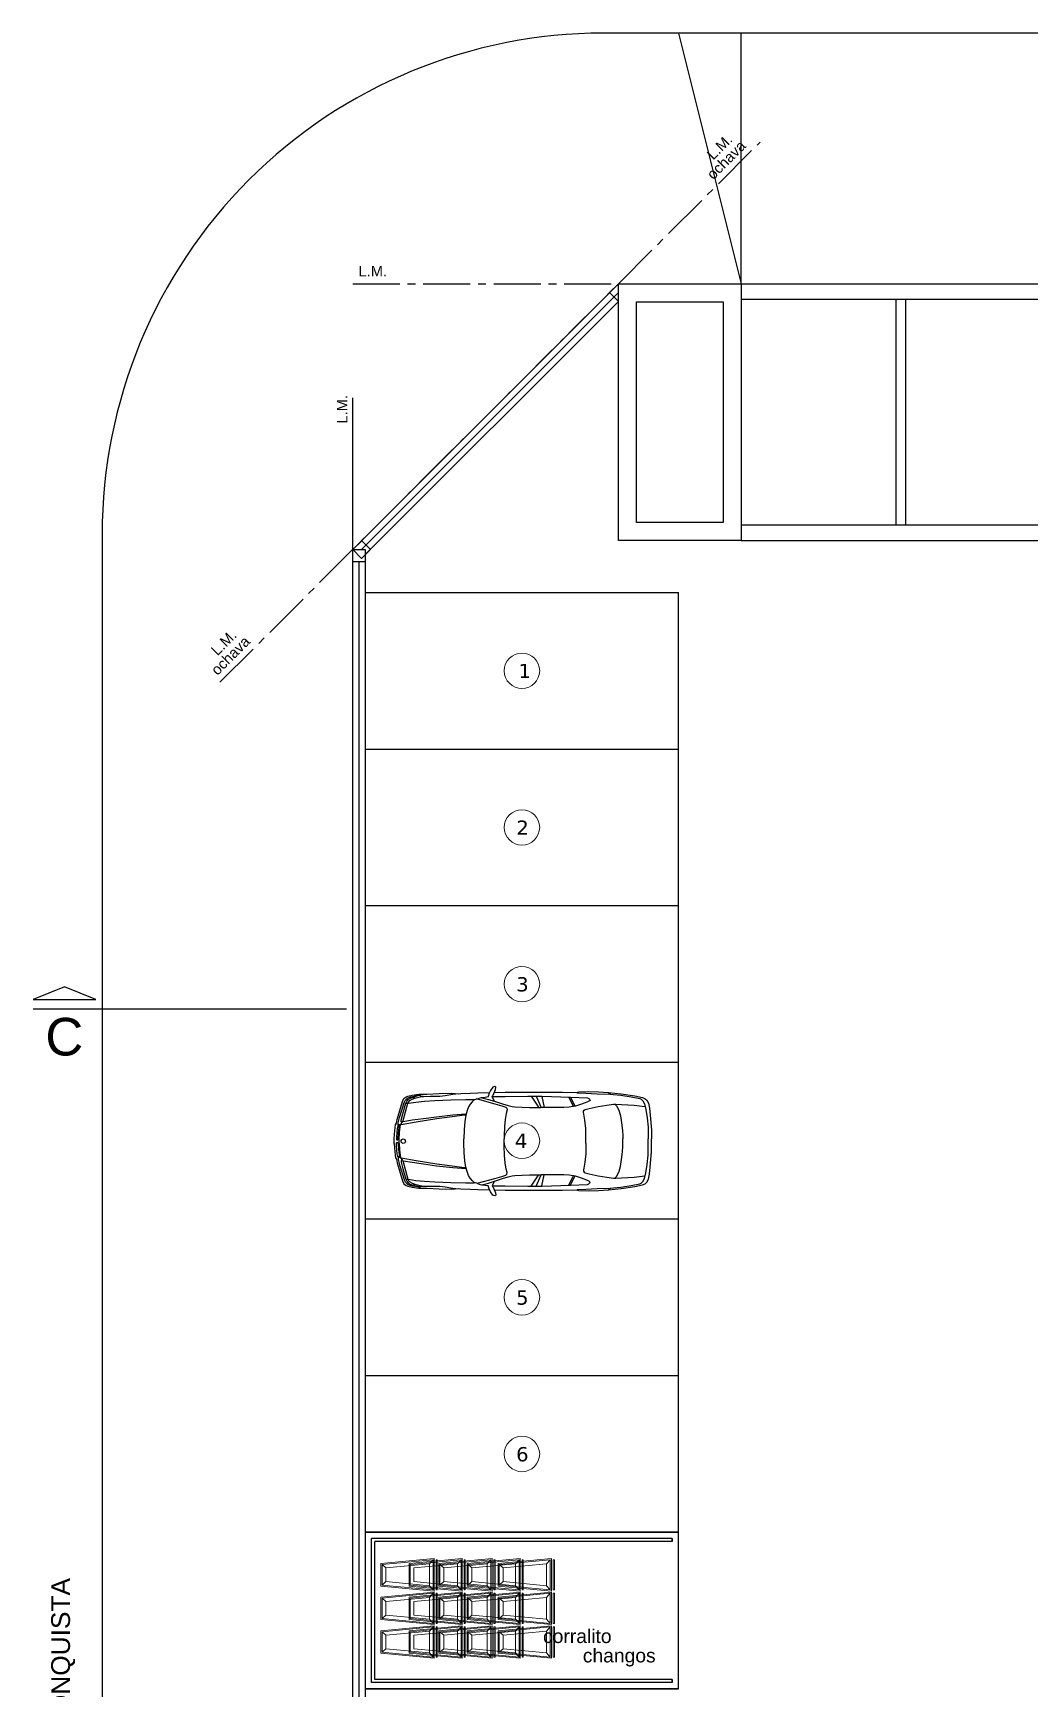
# Model space of a CAD drawing. Header units: inches. Extents: x -309 to 190, y -1585 to -1350.
# Drawn here: x -273.83 to -257.93, y -1557.71 to -1531.29 of the extents above; entities that cross this region are included whole.
import ezdxf
from ezdxf.enums import TextEntityAlignment as Align
from ezdxf.lldxf.tags import DXFTag

# ---------------------------------------------------------------- set-up
doc = ezdxf.new("R2010")
doc.units = ezdxf.units.IN
doc.header["$MEASUREMENT"] = 0
doc.linetypes.add('CENTER2', pattern=[1.125, 0.75, -0.125, 0.125, -0.125])
doc.linetypes.add('HIDDEN', pattern=[0.375, 0.25, -0.125])
doc.layers.get('0').update_dxf_attribs({"color": 9, "linetype": 'CONTINUOUS'})
for name, color, linetype in [('008', 9, 'CONTINUOUS'), ('01', 9, 'CONTINUOUS'), ('02', 9, 'CONTINUOUS'), ('CARPI', 9, 'CONTINUOUS'), ('CIEGOS', 9, 'CONTINUOUS'), ('CO-SEÑALIZACION', 9, 'CONTINUOUS'), ('lm', 9, 'HIDDEN'), ('TEXT-MUROS', 9, 'CONTINUOUS'), ('TEXTOS', 9, 'CONTINUOUS'), ('TEXTVENT', 9, 'CONTINUOUS')]:
    doc.layers.add(name, color=color, linetype=linetype)
doc.styles.add('ARIAL', font='arial.ttf', dxfattribs={"height": 0.225})
doc.styles.add('Helvetica (bold)', font='arial.ttf')
doc.styles.get("Standard").update_dxf_attribs({"font": 'arial.ttf'})
tags = doc.linetypes.add('HIDDEN2', pattern=[0.1875, 0.125, -0.0625]).pattern_tags.tags
tags[6:7] = [DXFTag(74, 4), DXFTag(75, 0), DXFTag(340, '0'), DXFTag(46, 1.0), DXFTag(50, 0.0), DXFTag(44, 0.0), DXFTag(45, 0.0)]
tags[4:5] = [DXFTag(74, 4), DXFTag(75, 0), DXFTag(340, '0'), DXFTag(46, 1.0), DXFTag(50, 0.0), DXFTag(44, 0.0), DXFTag(45, 0.0)]

# ---------------------------------------------------------------- blocks, each defined once
blk = doc.blocks.new('Auto20_Pl')
at = {"color": 0, "linetype": 'ByBlock'}
for p, q in [((-3.334, 0.853), (-3.504, 0.845)), ((-3.167, 0.844), (-3.334, 0.853)), ((-1.748, 0.925), (-1.731, 0.938)), ((-1.739, 0.886), (-1.748, 0.925)), ((-1.699, 0.79), (-1.739, 0.886)), ((-1.731, 0.938), (-1.694, 0.923)), ((-1.694, 0.923), (-1.652, 0.867)), ((-1.652, 0.867), (-1.63, 0.82)), ((-4.359, 0.649), (-4.377, 0.564)), ((-4.331, 0.701), (-4.359, 0.649)), ((-4.305, 0.729), (-4.331, 0.701)), ((-4.29, 0.638), (-4.316, 0.546)), ((-4.259, 0.749), (-4.305, 0.729)), ((-4.118, 0.615), (-4.298, 0.597)), ((-4.264, 0.694), (-4.29, 0.638)), ((-4.238, 0.72), (-4.264, 0.694)), ((-4.125, 0.776), (-4.259, 0.749)), ((-4.211, 0.731), (-4.238, 0.72)), ((-4.066, 0.762), (-4.211, 0.731)), ((-3.89, 0.812), (-4.125, 0.776)), ((-3.901, 0.631), (-4.118, 0.615)), ((-3.888, 0.786), (-4.066, 0.762)), ((-3.801, 0.634), (-3.901, 0.631)), ((-3.677, 0.834), (-3.89, 0.812)), ((-3.701, 0.805), (-3.888, 0.786)), ((-3.811, 0.607), (-3.838, 0.566)), ((-3.79, 0.631), (-3.811, 0.607)), ((-3.764, 0.634), (-3.801, 0.634)), ((-3.645, 0.62), (-3.764, 0.634)), ((-3.677, 0.832), (-3.71, 0.807)), ((-3.482, 0.81), (-3.701, 0.805)), ((-3.504, 0.845), (-3.677, 0.834)), ((-3.501, 0.596), (-3.645, 0.62)), ((-3.342, 0.56), (-3.501, 0.596)), ((-3.288, 0.823), (-3.482, 0.81)), ((-3.358, 0.712), (-3.359, 0.698)), ((-3.359, 0.698), (-3.302, 0.666)), ((-3.341, 0.73), (-3.358, 0.712)), ((-3.315, 0.743), (-3.341, 0.73)), ((-3.023, 0.755), (-3.315, 0.743)), ((-3.302, 0.666), (-3.213, 0.632)), ((-3.14, 0.831), (-3.288, 0.823)), ((-3.213, 0.632), (-3.111, 0.601)), ((-3.121, 0.834), (-3.167, 0.844)), ((-2.888, 0.838), (-3.121, 0.834)), ((-3.111, 0.601), (-3.001, 0.583)), ((-3.026, 0.756), (-3.098, 0.599)), ((-2.997, 0.756), (-3.069, 0.599)), ((-2.535, 0.77), (-3.023, 0.755)), ((-3.001, 0.583), (-2.91, 0.577)), ((-2.91, 0.577), (-2.524, 0.577)), ((-2.535, 0.839), (-2.888, 0.838)), ((-2.531, 0.767), (-2.573, 0.579)), ((-2.198, 0.839), (-2.535, 0.839)), ((-2.292, 0.77), (-2.535, 0.77)), ((-2.324, 0.579), (-2.524, 0.577)), ((-2.435, 0.771), (-2.522, 0.579)), ((-2.352, 0.771), (-2.474, 0.581)), ((-2.069, 0.589), (-2.324, 0.579)), ((-1.904, 0.768), (-2.292, 0.77)), ((-1.906, 0.839), (-2.198, 0.839)), ((-2.025, 0.595), (-2.069, 0.589)), ((-1.959, 0.613), (-2.025, 0.595)), ((-1.861, 0.642), (-1.959, 0.613)), ((-1.915, 0.582), (-1.934, 0.564)), ((-1.85, 0.607), (-1.915, 0.582)), ((-1.724, 0.835), (-1.906, 0.839)), ((-1.69, 0.764), (-1.904, 0.768)), ((-1.721, 0.688), (-1.861, 0.642)), ((-1.729, 0.642), (-1.85, 0.607)), ((-1.426, 0.723), (-1.729, 0.642)), ((-1.721, 0.688), (-1.684, 0.762)), ((-1.621, 0.718), (-1.721, 0.688)), ((-1.686, 0.775), (-1.699, 0.79)), ((-1.684, 0.762), (-1.686, 0.775)), ((-1.439, 0.83), (-1.635, 0.835)), ((-1.63, 0.82), (-1.617, 0.766)), ((-1.508, 0.746), (-1.621, 0.718)), ((-1.563, 0.754), (-1.618, 0.763)), ((-1.498, 0.746), (-1.563, 0.754)), ((-1.462, 0.739), (-1.498, 0.746)), ((-1.429, 0.727), (-1.462, 0.739)), ((-1.305, 0.823), (-1.439, 0.83)), ((-1.418, 0.723), (-1.429, 0.727)), ((-1.418, 0.723), (-1.395, 0.717)), ((-1.395, 0.717), (-1.371, 0.704)), ((-1.233, 0.717), (-1.378, 0.715)), ((-1.371, 0.704), (-1.341, 0.676)), ((-1.341, 0.676), (-1.307, 0.636)), ((-1.307, 0.636), (-1.28, 0.587)), ((-1.147, 0.817), (-1.305, 0.823)), ((-1.28, 0.587), (-1.254, 0.523)), ((-0.972, 0.708), (-1.233, 0.717)), ((-1.104, 0.811), (-1.147, 0.817)), ((-0.991, 0.821), (-1.104, 0.811)), ((-1.01, 0.806), (-1.063, 0.813)), ((-0.876, 0.785), (-1.01, 0.806)), ((-0.776, 0.817), (-0.991, 0.821)), ((-0.702, 0.698), (-0.972, 0.708)), ((-0.784, 0.772), (-0.876, 0.785)), ((-0.619, 0.771), (-0.784, 0.772)), ((-0.563, 0.807), (-0.776, 0.817)), ((-0.524, 0.687), (-0.702, 0.698)), ((-0.509, 0.769), (-0.619, 0.771)), ((-0.427, 0.805), (-0.563, 0.807)), ((-0.375, 0.672), (-0.524, 0.687)), ((-0.448, 0.759), (-0.509, 0.769)), ((-0.474, 0.774), (-0.503, 0.769)), ((-0.444, 0.781), (-0.474, 0.774)), ((-0.358, 0.74), (-0.448, 0.759)), ((-0.447, 0.805), (-0.442, 0.79)), ((-0.442, 0.79), (-0.444, 0.781)), ((-0.442, 0.793), (-0.347, 0.772)), ((-0.442, 0.783), (-0.385, 0.77)), ((-0.313, 0.79), (-0.427, 0.805)), ((-0.416, 0.777), (-0.413, 0.786)), ((-0.278, 0.736), (-0.385, 0.77)), ((-0.383, 0.771), (-0.38, 0.779)), ((-0.248, 0.654), (-0.375, 0.672)), ((-0.312, 0.719), (-0.358, 0.74)), ((-0.357, 0.762), (-0.354, 0.77)), ((-0.289, 0.758), (-0.347, 0.772)), ((-0.342, 0.733), (-0.339, 0.754)), ((-0.238, 0.772), (-0.313, 0.79)), ((-0.271, 0.696), (-0.312, 0.719)), ((-0.238, 0.742), (-0.289, 0.758)), ((-0.241, 0.715), (-0.278, 0.736)), ((-0.247, 0.672), (-0.271, 0.696)), ((-0.206, 0.651), (-0.248, 0.654)), ((-0.239, 0.652), (-0.247, 0.672)), ((-0.22, 0.685), (-0.241, 0.715)), ((-0.157, 0.355), (-0.239, 0.652)), ((-0.209, 0.758), (-0.238, 0.772)), ((-0.214, 0.723), (-0.238, 0.742)), ((-0.206, 0.652), (-0.22, 0.685)), ((-0.192, 0.699), (-0.214, 0.723)), ((-0.172, 0.73), (-0.209, 0.758)), ((-0.153, 0.472), (-0.206, 0.651)), ((-0.179, 0.673), (-0.192, 0.699)), ((-0.094, 0.405), (-0.179, 0.673)), ((-0.146, 0.682), (-0.172, 0.73)), ((-0.058, 0.374), (-0.146, 0.682)), ((-4.392, 0.447), (-4.411, 0.186)), ((-4.377, 0.564), (-4.392, 0.447)), ((-4.34, 0.399), (-4.353, 0.238)), ((-4.316, 0.546), (-4.34, 0.399)), ((-3.901, 0.315), (-3.913, 0.185)), ((-3.882, 0.434), (-3.901, 0.315)), ((-3.858, 0.514), (-3.882, 0.434)), ((-3.838, 0.566), (-3.858, 0.514)), ((-3.277, 0.546), (-3.342, 0.56)), ((-3.286, 0.218), (-3.273, 0.36)), ((-3.256, 0.533), (-3.277, 0.546)), ((-3.273, 0.36), (-3.253, 0.464)), ((-3.245, 0.512), (-3.256, 0.533)), ((-3.253, 0.464), (-3.245, 0.49)), ((-3.245, 0.49), (-3.245, 0.512)), ((-1.934, 0.564), (-1.938, 0.539)), ((-1.938, 0.539), (-1.923, 0.478)), ((-1.923, 0.478), (-1.908, 0.369)), ((-1.908, 0.369), (-1.896, 0.249)), ((-1.254, 0.523), (-1.231, 0.446)), ((-1.156, 0.461), (-1.231, 0.465)), ((-1.164, 0.448), (-1.231, 0.451)), ((-1.231, 0.446), (-1.213, 0.336)), ((-1.213, 0.336), (-1.202, 0.193)), ((-0.999, 0.425), (-1.164, 0.448)), ((-1.01, 0.451), (-1.156, 0.461)), ((-0.729, 0.421), (-1.01, 0.451)), ((-0.737, 0.391), (-0.999, 0.425)), ((-0.381, 0.333), (-0.737, 0.391)), ((-0.507, 0.391), (-0.729, 0.421)), ((-0.313, 0.363), (-0.507, 0.391)), ((-0.123, 0.289), (-0.381, 0.333)), ((-0.159, 0.34), (-0.313, 0.363)), ((-0.146, 0.333), (-0.157, 0.355)), ((-0.123, 0.361), (-0.153, 0.472)), ((-0.123, 0.298), (-0.146, 0.333)), ((-0.145, 0.332), (-0.122, 0.333)), ((-0.122, 0.333), (-0.123, 0.361)), ((-0.115, 0.288), (-0.123, 0.298)), ((-0.109, 0.246), (-0.115, 0.288)), ((-0.073, 0.314), (-0.094, 0.405)), ((-0.07, 0.271), (-0.073, 0.314)), ((-0.052, 0.336), (-0.058, 0.374)), ((-0.042, 0.307), (-0.052, 0.336)), ((-0.029, 0.284), (-0.042, 0.307)), ((-0.019, 0.234), (-0.029, 0.284)), ((-4.411, 0.186), (-4.411, 0.039)), ((-4.411, 0.039), (-4.411, -0.037)), ((-4.353, 0.238), (-4.355, 0.099)), ((-4.355, 0.099), (-4.355, 0.039)), ((-4.355, 0.039), (-4.355, -0.037)), ((-3.92, 0.094), (-3.923, 0.039)), ((-3.923, 0.039), (-3.923, -0.037)), ((-3.913, 0.185), (-3.92, 0.094)), ((-3.29, 0.107), (-3.286, 0.218)), ((-3.29, 0.039), (-3.29, 0.107)), ((-3.29, 0.039), (-3.29, -0.037)), ((-1.896, 0.249), (-1.889, 0.084)), ((-1.889, 0.084), (-1.889, 0.039)), ((-1.889, 0.039), (-1.889, -0.037)), ((-1.202, 0.193), (-1.198, 0.039)), ((-1.198, 0.039), (-1.198, -0.037)), ((-0.111, 0.283), (-0.072, 0.283)), ((-0.095, 0.149), (-0.109, 0.246)), ((-0.089, 0.039), (-0.095, 0.149)), ((-0.092, 0.233), (-0.088, 0.261)), ((-0.08, 0.141), (-0.092, 0.233)), ((-0.089, 0.039), (-0.089, -0.037)), ((-0.088, 0.261), (-0.081, 0.27)), ((-0.081, 0.27), (-0.069, 0.269)), ((-0.074, 0.044), (-0.08, 0.141)), ((-0.068, 0.029), (-0.074, 0.044)), ((-0.069, 0.269), (-0.064, 0.262)), ((-0.064, 0.024), (-0.068, 0.029)), ((-0.064, 0.262), (-0.058, 0.218)), ((-0.048, 0.024), (-0.064, 0.024)), ((-0.058, 0.218), (-0.049, 0.151)), ((-0.049, 0.151), (-0.045, 0.07)), ((-0.045, 0.029), (-0.048, 0.024)), ((-0.045, 0.07), (-0.045, 0.029)), ((-0.008, 0.122), (-0.019, 0.234)), ((-0.002, 0.039), (-0.008, 0.122)), ((-0.002, 0.039), (-0.002, -0.037)), ((-4.411, -0.185), (-4.411, -0.037)), ((-4.392, -0.446), (-4.411, -0.185)), ((-4.355, -0.098), (-4.355, -0.037)), ((-4.353, -0.237), (-4.355, -0.098)), ((-4.34, -0.398), (-4.353, -0.237)), ((-3.92, -0.092), (-3.923, -0.037)), ((-3.913, -0.183), (-3.92, -0.092)), ((-3.901, -0.314), (-3.913, -0.183)), ((-3.29, -0.037), (-3.29, -0.105)), ((-3.29, -0.105), (-3.286, -0.216)), ((-3.286, -0.216), (-3.273, -0.359)), ((-1.908, -0.368), (-1.896, -0.248)), ((-1.896, -0.248), (-1.889, -0.083)), ((-1.889, -0.083), (-1.889, -0.037)), ((-1.213, -0.334), (-1.202, -0.191)), ((-1.202, -0.191), (-1.198, -0.037)), ((-0.109, -0.245), (-0.115, -0.287)), ((-0.111, -0.282), (-0.072, -0.282)), ((-0.095, -0.147), (-0.109, -0.245)), ((-0.089, -0.037), (-0.095, -0.147)), ((-0.08, -0.139), (-0.092, -0.231)), ((-0.092, -0.231), (-0.088, -0.26)), ((-0.088, -0.26), (-0.081, -0.268)), ((-0.081, -0.268), (-0.069, -0.267)), ((-0.074, -0.043), (-0.08, -0.139)), ((-0.068, -0.028), (-0.074, -0.043)), ((-0.07, -0.269), (-0.073, -0.312)), ((-0.069, -0.267), (-0.064, -0.26)), ((-0.064, -0.023), (-0.068, -0.028)), ((-0.048, -0.023), (-0.064, -0.023)), ((-0.064, -0.26), (-0.058, -0.217)), ((-0.058, -0.217), (-0.049, -0.15)), ((-0.049, -0.15), (-0.045, -0.068)), ((-0.045, -0.028), (-0.048, -0.023)), ((-0.045, -0.068), (-0.045, -0.028)), ((-0.029, -0.282), (-0.042, -0.305)), ((-0.019, -0.232), (-0.029, -0.282)), ((-0.008, -0.121), (-0.019, -0.232)), ((-0.002, -0.037), (-0.008, -0.121)), ((-4.377, -0.563), (-4.392, -0.446)), ((-4.359, -0.648), (-4.377, -0.563)), ((-4.316, -0.544), (-4.34, -0.398)), ((-4.29, -0.637), (-4.316, -0.544)), ((-3.882, -0.433), (-3.901, -0.314)), ((-3.858, -0.513), (-3.882, -0.433)), ((-3.838, -0.564), (-3.858, -0.513)), ((-3.811, -0.605), (-3.838, -0.564)), ((-3.342, -0.559), (-3.501, -0.594)), ((-3.277, -0.544), (-3.342, -0.559)), ((-3.256, -0.531), (-3.277, -0.544)), ((-3.273, -0.359), (-3.253, -0.463)), ((-3.245, -0.511), (-3.256, -0.531)), ((-3.253, -0.463), (-3.245, -0.489)), ((-3.245, -0.489), (-3.245, -0.511)), ((-1.938, -0.538), (-1.923, -0.476)), ((-1.934, -0.562), (-1.938, -0.538)), ((-1.915, -0.581), (-1.934, -0.562)), ((-1.923, -0.476), (-1.908, -0.368)), ((-1.28, -0.586), (-1.254, -0.522)), ((-1.254, -0.522), (-1.231, -0.445)), ((-1.231, -0.445), (-1.213, -0.334)), ((-1.164, -0.447), (-1.231, -0.449)), ((-1.156, -0.46), (-1.231, -0.464)), ((-0.999, -0.424), (-1.164, -0.447)), ((-1.01, -0.449), (-1.156, -0.46)), ((-0.729, -0.419), (-1.01, -0.449)), ((-0.737, -0.389), (-0.999, -0.424)), ((-0.381, -0.332), (-0.737, -0.389)), ((-0.507, -0.389), (-0.729, -0.419)), ((-0.313, -0.362), (-0.507, -0.389)), ((-0.123, -0.287), (-0.381, -0.332)), ((-0.159, -0.338), (-0.313, -0.362)), ((-0.157, -0.354), (-0.239, -0.651)), ((-0.153, -0.47), (-0.206, -0.65)), ((-0.094, -0.404), (-0.179, -0.671)), ((-0.146, -0.332), (-0.157, -0.354)), ((-0.123, -0.36), (-0.153, -0.47)), ((-0.123, -0.297), (-0.146, -0.332)), ((-0.058, -0.373), (-0.146, -0.681)), ((-0.145, -0.331), (-0.122, -0.332)), ((-0.115, -0.287), (-0.123, -0.297)), ((-0.122, -0.332), (-0.123, -0.36)), ((-0.073, -0.312), (-0.094, -0.404)), ((-0.052, -0.335), (-0.058, -0.373)), ((-0.042, -0.305), (-0.052, -0.335)), ((-4.331, -0.7), (-4.359, -0.648)), ((-4.305, -0.727), (-4.331, -0.7)), ((-4.259, -0.748), (-4.305, -0.727)), ((-4.118, -0.614), (-4.298, -0.596)), ((-4.264, -0.692), (-4.29, -0.637)), ((-4.238, -0.718), (-4.264, -0.692)), ((-4.125, -0.775), (-4.259, -0.748)), ((-4.211, -0.729), (-4.238, -0.718)), ((-4.066, -0.76), (-4.211, -0.729)), ((-3.89, -0.811), (-4.125, -0.775)), ((-3.901, -0.629), (-4.118, -0.614)), ((-3.888, -0.785), (-4.066, -0.76)), ((-3.801, -0.633), (-3.901, -0.629)), ((-3.677, -0.833), (-3.89, -0.811)), ((-3.701, -0.803), (-3.888, -0.785)), ((-3.79, -0.629), (-3.811, -0.605)), ((-3.764, -0.633), (-3.801, -0.633)), ((-3.645, -0.618), (-3.764, -0.633)), ((-3.677, -0.831), (-3.71, -0.805)), ((-3.482, -0.809), (-3.701, -0.803)), ((-3.504, -0.844), (-3.677, -0.833)), ((-3.501, -0.594), (-3.645, -0.618)), ((-3.334, -0.851), (-3.504, -0.844)), ((-3.288, -0.822), (-3.482, -0.809)), ((-3.359, -0.696), (-3.302, -0.665)), ((-3.358, -0.711), (-3.359, -0.696)), ((-3.341, -0.729), (-3.358, -0.711)), ((-3.315, -0.741), (-3.341, -0.729)), ((-3.167, -0.842), (-3.334, -0.851)), ((-3.023, -0.753), (-3.315, -0.741)), ((-3.302, -0.665), (-3.213, -0.631)), ((-3.14, -0.829), (-3.288, -0.822)), ((-3.213, -0.631), (-3.111, -0.6)), ((-3.121, -0.833), (-3.167, -0.842)), ((-2.888, -0.837), (-3.121, -0.833)), ((-3.111, -0.6), (-3.001, -0.581)), ((-3.026, -0.755), (-3.098, -0.597)), ((-2.997, -0.755), (-3.069, -0.597)), ((-2.535, -0.768), (-3.023, -0.753)), ((-3.001, -0.581), (-2.91, -0.576)), ((-2.91, -0.576), (-2.524, -0.575)), ((-2.535, -0.838), (-2.888, -0.837)), ((-2.531, -0.766), (-2.573, -0.578)), ((-2.292, -0.768), (-2.535, -0.768)), ((-2.198, -0.838), (-2.535, -0.838)), ((-2.324, -0.577), (-2.524, -0.575)), ((-2.435, -0.769), (-2.522, -0.578)), ((-2.352, -0.769), (-2.474, -0.579)), ((-2.069, -0.588), (-2.324, -0.577)), ((-1.904, -0.766), (-2.292, -0.768)), ((-1.906, -0.838), (-2.198, -0.838)), ((-2.025, -0.593), (-2.069, -0.588)), ((-1.959, -0.611), (-2.025, -0.593)), ((-1.861, -0.641), (-1.959, -0.611)), ((-1.85, -0.605), (-1.915, -0.581)), ((-1.724, -0.834), (-1.906, -0.838)), ((-1.69, -0.763), (-1.904, -0.766)), ((-1.721, -0.687), (-1.861, -0.641)), ((-1.729, -0.641), (-1.85, -0.605)), ((-1.699, -0.789), (-1.739, -0.884)), ((-1.426, -0.722), (-1.729, -0.641)), ((-1.621, -0.716), (-1.721, -0.687)), ((-1.721, -0.687), (-1.684, -0.76)), ((-1.686, -0.774), (-1.699, -0.789)), ((-1.684, -0.76), (-1.686, -0.774)), ((-1.652, -0.866), (-1.63, -0.819)), ((-1.439, -0.828), (-1.635, -0.833)), ((-1.63, -0.819), (-1.617, -0.765)), ((-1.508, -0.744), (-1.621, -0.716)), ((-1.563, -0.753), (-1.618, -0.762)), ((-1.498, -0.745), (-1.563, -0.753)), ((-1.462, -0.737), (-1.498, -0.745)), ((-1.429, -0.725), (-1.462, -0.737)), ((-1.305, -0.822), (-1.439, -0.828)), ((-1.418, -0.722), (-1.429, -0.725)), ((-1.418, -0.722), (-1.395, -0.715)), ((-1.395, -0.715), (-1.371, -0.703)), ((-1.233, -0.715), (-1.378, -0.713)), ((-1.371, -0.703), (-1.341, -0.675)), ((-1.341, -0.675), (-1.307, -0.635)), ((-1.307, -0.635), (-1.28, -0.586)), ((-1.147, -0.816), (-1.305, -0.822)), ((-0.972, -0.707), (-1.233, -0.715)), ((-1.104, -0.809), (-1.147, -0.816)), ((-0.991, -0.82), (-1.104, -0.809)), ((-1.01, -0.805), (-1.063, -0.811)), ((-0.876, -0.784), (-1.01, -0.805)), ((-0.776, -0.816), (-0.991, -0.82)), ((-0.702, -0.696), (-0.972, -0.707)), ((-0.784, -0.771), (-0.876, -0.784)), ((-0.619, -0.769), (-0.784, -0.771)), ((-0.563, -0.806), (-0.776, -0.816)), ((-0.524, -0.686), (-0.702, -0.696)), ((-0.509, -0.767), (-0.619, -0.769)), ((-0.427, -0.804), (-0.563, -0.806)), ((-0.375, -0.67), (-0.524, -0.686)), ((-0.448, -0.758), (-0.509, -0.767)), ((-0.474, -0.773), (-0.503, -0.768)), ((-0.444, -0.78), (-0.474, -0.773)), ((-0.358, -0.738), (-0.448, -0.758)), ((-0.447, -0.804), (-0.442, -0.788)), ((-0.442, -0.788), (-0.444, -0.78)), ((-0.442, -0.781), (-0.385, -0.768)), ((-0.442, -0.791), (-0.347, -0.77)), ((-0.313, -0.789), (-0.427, -0.804)), ((-0.416, -0.776), (-0.413, -0.784)), ((-0.278, -0.735), (-0.385, -0.768)), ((-0.383, -0.769), (-0.38, -0.778)), ((-0.248, -0.653), (-0.375, -0.67)), ((-0.312, -0.717), (-0.358, -0.738)), ((-0.357, -0.76), (-0.354, -0.769)), ((-0.289, -0.757), (-0.347, -0.77)), ((-0.342, -0.732), (-0.339, -0.753)), ((-0.238, -0.77), (-0.313, -0.789)), ((-0.271, -0.694), (-0.312, -0.717)), ((-0.238, -0.74), (-0.289, -0.757)), ((-0.241, -0.713), (-0.278, -0.735)), ((-0.247, -0.67), (-0.271, -0.694)), ((-0.206, -0.65), (-0.248, -0.653)), ((-0.239, -0.651), (-0.247, -0.67)), ((-0.22, -0.684), (-0.241, -0.713)), ((-0.214, -0.721), (-0.238, -0.74)), ((-0.209, -0.757), (-0.238, -0.77)), ((-0.206, -0.651), (-0.22, -0.684)), ((-0.192, -0.697), (-0.214, -0.721)), ((-0.172, -0.729), (-0.209, -0.757)), ((-0.179, -0.671), (-0.192, -0.697)), ((-0.146, -0.681), (-0.172, -0.729)), ((-1.739, -0.884), (-1.748, -0.924)), ((-1.748, -0.924), (-1.731, -0.937)), ((-1.731, -0.937), (-1.694, -0.922)), ((-1.694, -0.922), (-1.652, -0.866))]:
    blk.add_line(p, q, dxfattribs=at)
blk.add_circle((-0.159, 0.001), 0.0375, dxfattribs=at)

msp = doc.modelspace()

# ---------------------------------------------------------------- linework, layer by layer
at = {"layer": '008'}
for p, q in [((-268.532, -1540.214), (-263.532, -1540.214)), ((-268.532, -1540.214), (-263.532, -1540.214)), ((-263.532, -1557.714), (-263.532, -1540.214)), ((-263.532, -1557.714), (-263.532, -1540.214)), ((-268.532, -1542.714), (-263.532, -1542.714)), ((-268.532, -1542.714), (-263.532, -1542.714)), ((-268.532, -1545.214), (-263.532, -1545.214)), ((-268.532, -1545.214), (-263.532, -1545.214)), ((-268.532, -1547.714), (-263.532, -1547.714)), ((-268.532, -1547.714), (-263.532, -1547.714)), ((-268.532, -1550.214), (-263.532, -1550.214)), ((-268.532, -1550.214), (-263.532, -1550.214)), ((-268.532, -1552.714), (-263.532, -1552.714)), ((-268.532, -1552.714), (-263.532, -1552.714)), ((-268.532, -1555.214), (-263.532, -1555.214)), ((-268.532, -1555.214), (-263.532, -1555.214)), ((-268.532, -1555.214), (-263.532, -1555.214)), ((-268.532, -1555.214), (-263.532, -1555.214)), ((-268.532, -1555.214), (-263.532, -1555.214)), ((-268.532, -1555.214), (-263.532, -1555.214)), ((-268.432, -1557.614), (-268.432, -1555.314)), ((-263.632, -1555.314), (-268.432, -1555.314)), ((-263.632, -1555.314), (-268.432, -1555.314)), ((-268.432, -1557.614), (-268.432, -1555.314)), ((-263.632, -1555.314), (-268.432, -1555.314)), ((-263.632, -1555.314), (-268.432, -1555.314)), ((-268.382, -1557.564), (-268.382, -1555.364)), ((-263.632, -1555.364), (-268.382, -1555.364)), ((-268.382, -1557.564), (-268.382, -1555.364)), ((-263.632, -1555.364), (-268.382, -1555.364)), ((-263.632, -1555.314), (-263.632, -1555.364)), ((-263.632, -1555.364), (-263.632, -1555.314)), ((-263.632, -1555.314), (-263.632, -1555.364)), ((-263.632, -1555.364), (-263.632, -1555.314)), ((-268.532, -1557.714), (-263.532, -1557.714)), ((-263.532, -1557.714), (-268.532, -1557.714)), ((-263.532, -1557.714), (-268.532, -1557.714)), ((-268.532, -1557.714), (-263.532, -1557.714)), ((-263.532, -1557.714), (-268.532, -1557.714)), ((-263.532, -1557.714), (-268.532, -1557.714)), ((-263.632, -1557.614), (-268.432, -1557.614)), ((-263.632, -1557.614), (-268.432, -1557.614)), ((-263.632, -1557.564), (-268.382, -1557.564)), ((-263.632, -1557.564), (-268.382, -1557.564)), ((-263.632, -1557.564), (-263.632, -1557.614)), ((-263.632, -1557.614), (-263.632, -1557.564)), ((-263.632, -1557.564), (-263.632, -1557.614)), ((-263.632, -1557.614), (-263.632, -1557.564))]:
    msp.add_line(p, q, dxfattribs=at)
at = {"layer": '008', "linetype": 'Continuous', "lineweight": 0}
for p, q in [((-267.51, -1555.719), (-267.45, -1555.653)), ((-267.51, -1555.719), (-267.45, -1555.653)), ((-268.264, -1555.73), (-268.204, -1555.784)), ((-268.264, -1555.73), (-268.204, -1555.784)), ((-268.264, -1556.057), (-268.204, -1556.002)), ((-268.264, -1556.057), (-268.204, -1556.002)), ((-267.51, -1556.068), (-267.45, -1556.134)), ((-267.51, -1556.068), (-267.45, -1556.134)), ((-267.51, -1556.254), (-267.45, -1556.188)), ((-267.51, -1556.254), (-267.45, -1556.188)), ((-268.264, -1556.265), (-268.204, -1556.32)), ((-268.264, -1556.265), (-268.204, -1556.32)), ((-268.264, -1556.592), (-268.204, -1556.538)), ((-268.264, -1556.592), (-268.204, -1556.538)), ((-267.51, -1556.603), (-267.45, -1556.669)), ((-267.51, -1556.603), (-267.45, -1556.669)), ((-267.51, -1556.792), (-267.45, -1556.726)), ((-267.51, -1556.792), (-267.45, -1556.726)), ((-268.264, -1556.802), (-268.204, -1556.857)), ((-268.264, -1556.802), (-268.204, -1556.857)), ((-268.264, -1557.129), (-268.204, -1557.075)), ((-268.264, -1557.129), (-268.204, -1557.075)), ((-267.51, -1557.14), (-267.45, -1557.206)), ((-267.51, -1557.14), (-267.45, -1557.206))]:
    msp.add_line(p, q, dxfattribs=at)
at = {"layer": '008', "linetype": 'HIDDEN2', "lineweight": 0, "ltscale": 8}
for p, q in [((-267.062, -1555.719), (-267.002, -1555.653)), ((-267.062, -1555.719), (-267.002, -1555.653)), ((-266.587, -1555.719), (-266.527, -1555.653)), ((-266.587, -1555.719), (-266.527, -1555.653)), ((-266.136, -1555.719), (-266.076, -1555.653)), ((-266.136, -1555.719), (-266.076, -1555.653)), ((-265.64, -1555.719), (-265.58, -1555.653)), ((-265.64, -1555.719), (-265.58, -1555.653)), ((-266.89, -1555.73), (-266.83, -1555.784)), ((-266.89, -1555.73), (-266.83, -1555.784)), ((-266.394, -1555.73), (-266.334, -1555.784)), ((-266.394, -1555.73), (-266.334, -1555.784)), ((-267.062, -1556.068), (-267.002, -1556.134)), ((-267.062, -1556.068), (-267.002, -1556.134)), ((-267.062, -1556.254), (-267.002, -1556.188)), ((-267.062, -1556.254), (-267.002, -1556.188)), ((-266.89, -1556.057), (-266.83, -1556.002)), ((-266.89, -1556.057), (-266.83, -1556.002)), ((-266.587, -1556.068), (-266.527, -1556.134)), ((-266.587, -1556.068), (-266.527, -1556.134)), ((-266.587, -1556.254), (-266.527, -1556.188)), ((-266.587, -1556.254), (-266.527, -1556.188)), ((-266.394, -1556.057), (-266.334, -1556.002)), ((-266.394, -1556.057), (-266.334, -1556.002)), ((-266.136, -1556.068), (-266.076, -1556.134)), ((-266.136, -1556.068), (-266.076, -1556.134)), ((-266.136, -1556.254), (-266.076, -1556.188)), ((-266.136, -1556.254), (-266.076, -1556.188)), ((-265.64, -1556.068), (-265.58, -1556.134)), ((-265.64, -1556.068), (-265.58, -1556.134)), ((-265.64, -1556.254), (-265.58, -1556.188)), ((-265.64, -1556.254), (-265.58, -1556.188)), ((-266.89, -1556.265), (-266.83, -1556.32)), ((-266.89, -1556.265), (-266.83, -1556.32)), ((-266.394, -1556.265), (-266.334, -1556.32)), ((-266.394, -1556.265), (-266.334, -1556.32)), ((-267.062, -1556.603), (-267.002, -1556.669)), ((-267.062, -1556.603), (-267.002, -1556.669)), ((-267.062, -1556.792), (-267.002, -1556.726)), ((-267.062, -1556.792), (-267.002, -1556.726)), ((-266.89, -1556.592), (-266.83, -1556.538)), ((-266.89, -1556.592), (-266.83, -1556.538)), ((-266.587, -1556.603), (-266.527, -1556.669)), ((-266.587, -1556.603), (-266.527, -1556.669)), ((-266.587, -1556.792), (-266.527, -1556.726)), ((-266.587, -1556.792), (-266.527, -1556.726)), ((-266.394, -1556.592), (-266.334, -1556.538)), ((-266.394, -1556.592), (-266.334, -1556.538)), ((-266.136, -1556.603), (-266.076, -1556.669)), ((-266.136, -1556.603), (-266.076, -1556.669)), ((-266.136, -1556.792), (-266.076, -1556.726)), ((-266.136, -1556.792), (-266.076, -1556.726)), ((-265.64, -1556.603), (-265.58, -1556.669)), ((-265.64, -1556.603), (-265.58, -1556.669)), ((-265.64, -1556.792), (-265.58, -1556.726)), ((-265.64, -1556.792), (-265.58, -1556.726)), ((-266.89, -1556.802), (-266.83, -1556.857)), ((-266.89, -1556.802), (-266.83, -1556.857)), ((-266.394, -1556.802), (-266.334, -1556.857)), ((-266.394, -1556.802), (-266.334, -1556.857)), ((-267.062, -1557.14), (-267.002, -1557.206)), ((-267.062, -1557.14), (-267.002, -1557.206)), ((-266.89, -1557.129), (-266.83, -1557.075)), ((-266.89, -1557.129), (-266.83, -1557.075)), ((-266.587, -1557.14), (-266.527, -1557.206)), ((-266.587, -1557.14), (-266.527, -1557.206)), ((-266.394, -1557.129), (-266.334, -1557.075)), ((-266.394, -1557.129), (-266.334, -1557.075)), ((-266.136, -1557.14), (-266.076, -1557.206)), ((-266.136, -1557.14), (-266.076, -1557.206)), ((-265.64, -1557.14), (-265.58, -1557.206)), ((-265.64, -1557.14), (-265.58, -1557.206))]:
    msp.add_line(p, q, dxfattribs=at)
at = {"layer": '008', "linetype": 'HIDDEN2', "lineweight": 0, "ltscale": 0.5}
for p, q in [((-267.341, -1555.73), (-267.281, -1555.784)), ((-267.341, -1555.73), (-267.281, -1555.784)), ((-267.341, -1556.057), (-267.281, -1556.002)), ((-267.341, -1556.057), (-267.281, -1556.002)), ((-267.341, -1556.265), (-267.281, -1556.32)), ((-267.341, -1556.265), (-267.281, -1556.32)), ((-267.341, -1556.592), (-267.281, -1556.538)), ((-267.341, -1556.592), (-267.281, -1556.538)), ((-267.341, -1556.802), (-267.281, -1556.857)), ((-267.341, -1556.802), (-267.281, -1556.857)), ((-267.341, -1557.129), (-267.281, -1557.075)), ((-267.341, -1557.129), (-267.281, -1557.075))]:
    msp.add_line(p, q, dxfattribs=at)
at = {"layer": '008'}
msp.add_lwpolyline([(-263.532, -1555.214), (-268.532, -1555.214), (-268.532, -1557.714), (-263.532, -1557.714)], close=True, dxfattribs=at)
at = {"layer": '008', "linetype": 'Continuous', "lineweight": 0}
for points in [[(-268.282, -1556.073), (-268.282, -1555.713), (-267.432, -1555.633), (-267.432, -1556.153), (-268.282, -1556.073)], [(-268.282, -1556.073), (-268.282, -1555.713), (-267.432, -1555.633), (-267.432, -1556.153), (-268.282, -1556.073)], [(-268.282, -1556.609), (-268.282, -1556.249), (-267.432, -1556.169), (-267.432, -1556.689), (-268.282, -1556.609)], [(-268.282, -1556.609), (-268.282, -1556.249), (-267.432, -1556.169), (-267.432, -1556.689), (-268.282, -1556.609)], [(-268.282, -1557.146), (-268.282, -1556.786), (-267.432, -1556.706), (-267.432, -1557.226), (-268.282, -1557.146)], [(-268.282, -1557.146), (-268.282, -1556.786), (-267.432, -1556.706), (-267.432, -1557.226), (-268.282, -1557.146)]]:
    msp.add_lwpolyline(points, dxfattribs=at)
for points in [[(-268.264, -1556.057), (-268.264, -1555.73), (-267.45, -1555.653), (-267.45, -1556.134)], [(-268.264, -1556.057), (-268.264, -1555.73), (-267.45, -1555.653), (-267.45, -1556.134)], [(-267.402, -1555.653), (-267.384, -1555.653), (-267.384, -1556.134), (-267.402, -1556.134)], [(-267.402, -1555.653), (-267.384, -1555.653), (-267.384, -1556.134), (-267.402, -1556.134)], [(-268.204, -1556.002), (-268.204, -1555.784), (-267.51, -1555.719), (-267.51, -1556.068)], [(-268.204, -1556.002), (-268.204, -1555.784), (-267.51, -1555.719), (-267.51, -1556.068)], [(-268.264, -1556.592), (-268.264, -1556.265), (-267.45, -1556.188), (-267.45, -1556.669)], [(-268.264, -1556.592), (-268.264, -1556.265), (-267.45, -1556.188), (-267.45, -1556.669)], [(-267.402, -1556.188), (-267.384, -1556.188), (-267.384, -1556.669), (-267.402, -1556.669)], [(-267.402, -1556.188), (-267.384, -1556.188), (-267.384, -1556.669), (-267.402, -1556.669)], [(-268.204, -1556.538), (-268.204, -1556.32), (-267.51, -1556.254), (-267.51, -1556.603)], [(-268.204, -1556.538), (-268.204, -1556.32), (-267.51, -1556.254), (-267.51, -1556.603)], [(-268.264, -1557.129), (-268.264, -1556.802), (-267.45, -1556.726), (-267.45, -1557.206)], [(-268.264, -1557.129), (-268.264, -1556.802), (-267.45, -1556.726), (-267.45, -1557.206)], [(-267.402, -1556.726), (-267.384, -1556.726), (-267.384, -1557.206), (-267.402, -1557.206)], [(-267.402, -1556.726), (-267.384, -1556.726), (-267.384, -1557.206), (-267.402, -1557.206)], [(-268.204, -1557.075), (-268.204, -1556.857), (-267.51, -1556.792), (-267.51, -1557.14)], [(-268.204, -1557.075), (-268.204, -1556.857), (-267.51, -1556.792), (-267.51, -1557.14)]]:
    msp.add_lwpolyline(points, close=True, dxfattribs=at)
at = {"layer": '008', "linetype": 'HIDDEN2', "lineweight": 0, "ltscale": 8}
for points in [[(-267.834, -1556.073), (-267.834, -1555.713), (-266.984, -1555.633), (-266.984, -1556.153), (-267.834, -1556.073)], [(-267.834, -1556.073), (-267.834, -1555.713), (-266.984, -1555.633), (-266.984, -1556.153), (-267.834, -1556.073)], [(-267.359, -1556.073), (-267.359, -1555.713), (-266.509, -1555.633), (-266.509, -1556.153), (-267.359, -1556.073)], [(-267.359, -1556.073), (-267.359, -1555.713), (-266.509, -1555.633), (-266.509, -1556.153), (-267.359, -1556.073)], [(-266.908, -1556.073), (-266.908, -1555.713), (-266.058, -1555.633), (-266.058, -1556.153), (-266.908, -1556.073)], [(-266.908, -1556.073), (-266.908, -1555.713), (-266.058, -1555.633), (-266.058, -1556.153), (-266.908, -1556.073)], [(-266.412, -1556.073), (-266.412, -1555.713), (-265.562, -1555.633), (-265.562, -1556.153), (-266.412, -1556.073)], [(-266.412, -1556.073), (-266.412, -1555.713), (-265.562, -1555.633), (-265.562, -1556.153), (-266.412, -1556.073)], [(-267.834, -1556.609), (-267.834, -1556.249), (-266.984, -1556.169), (-266.984, -1556.689), (-267.834, -1556.609)], [(-267.834, -1556.609), (-267.834, -1556.249), (-266.984, -1556.169), (-266.984, -1556.689), (-267.834, -1556.609)], [(-267.359, -1556.609), (-267.359, -1556.249), (-266.509, -1556.169), (-266.509, -1556.689), (-267.359, -1556.609)], [(-267.359, -1556.609), (-267.359, -1556.249), (-266.509, -1556.169), (-266.509, -1556.689), (-267.359, -1556.609)], [(-266.908, -1556.609), (-266.908, -1556.249), (-266.058, -1556.169), (-266.058, -1556.689), (-266.908, -1556.609)], [(-266.908, -1556.609), (-266.908, -1556.249), (-266.058, -1556.169), (-266.058, -1556.689), (-266.908, -1556.609)], [(-266.412, -1556.609), (-266.412, -1556.249), (-265.562, -1556.169), (-265.562, -1556.689), (-266.412, -1556.609)], [(-266.412, -1556.609), (-266.412, -1556.249), (-265.562, -1556.169), (-265.562, -1556.689), (-266.412, -1556.609)], [(-267.834, -1557.146), (-267.834, -1556.786), (-266.984, -1556.706), (-266.984, -1557.226), (-267.834, -1557.146)], [(-267.834, -1557.146), (-267.834, -1556.786), (-266.984, -1556.706), (-266.984, -1557.226), (-267.834, -1557.146)], [(-267.359, -1557.146), (-267.359, -1556.786), (-266.509, -1556.706), (-266.509, -1557.226), (-267.359, -1557.146)], [(-267.359, -1557.146), (-267.359, -1556.786), (-266.509, -1556.706), (-266.509, -1557.226), (-267.359, -1557.146)], [(-266.908, -1557.146), (-266.908, -1556.786), (-266.058, -1556.706), (-266.058, -1557.226), (-266.908, -1557.146)], [(-266.908, -1557.146), (-266.908, -1556.786), (-266.058, -1556.706), (-266.058, -1557.226), (-266.908, -1557.146)], [(-266.412, -1557.146), (-266.412, -1556.786), (-265.562, -1556.706), (-265.562, -1557.226), (-266.412, -1557.146)], [(-266.412, -1557.146), (-266.412, -1556.786), (-265.562, -1556.706), (-265.562, -1557.226), (-266.412, -1557.146)]]:
    msp.add_lwpolyline(points, dxfattribs=at)
for points in [[(-267.816, -1556.057), (-267.816, -1555.73), (-267.002, -1555.653), (-267.002, -1556.134)], [(-267.816, -1556.057), (-267.816, -1555.73), (-267.002, -1555.653), (-267.002, -1556.134)], [(-267.341, -1556.057), (-267.341, -1555.73), (-266.527, -1555.653), (-266.527, -1556.134)], [(-267.341, -1556.057), (-267.341, -1555.73), (-266.527, -1555.653), (-266.527, -1556.134)], [(-266.954, -1555.653), (-266.936, -1555.653), (-266.936, -1556.134), (-266.954, -1556.134)], [(-266.954, -1555.653), (-266.936, -1555.653), (-266.936, -1556.134), (-266.954, -1556.134)], [(-266.89, -1556.057), (-266.89, -1555.73), (-266.076, -1555.653), (-266.076, -1556.134)], [(-266.89, -1556.057), (-266.89, -1555.73), (-266.076, -1555.653), (-266.076, -1556.134)], [(-266.479, -1555.653), (-266.461, -1555.653), (-266.461, -1556.134), (-266.479, -1556.134)], [(-266.479, -1555.653), (-266.461, -1555.653), (-266.461, -1556.134), (-266.479, -1556.134)], [(-266.394, -1556.057), (-266.394, -1555.73), (-265.58, -1555.653), (-265.58, -1556.134)], [(-266.394, -1556.057), (-266.394, -1555.73), (-265.58, -1555.653), (-265.58, -1556.134)], [(-266.028, -1555.653), (-266.01, -1555.653), (-266.01, -1556.134), (-266.028, -1556.134)], [(-266.028, -1555.653), (-266.01, -1555.653), (-266.01, -1556.134), (-266.028, -1556.134)], [(-265.532, -1555.653), (-265.514, -1555.653), (-265.514, -1556.134), (-265.532, -1556.134)], [(-265.532, -1555.653), (-265.514, -1555.653), (-265.514, -1556.134), (-265.532, -1556.134)], [(-267.756, -1556.002), (-267.756, -1555.784), (-267.062, -1555.719), (-267.062, -1556.068)], [(-267.756, -1556.002), (-267.756, -1555.784), (-267.062, -1555.719), (-267.062, -1556.068)], [(-267.281, -1556.002), (-267.281, -1555.784), (-266.587, -1555.719), (-266.587, -1556.068)], [(-267.281, -1556.002), (-267.281, -1555.784), (-266.587, -1555.719), (-266.587, -1556.068)], [(-266.83, -1556.002), (-266.83, -1555.784), (-266.136, -1555.719), (-266.136, -1556.068)], [(-266.83, -1556.002), (-266.83, -1555.784), (-266.136, -1555.719), (-266.136, -1556.068)], [(-266.334, -1556.002), (-266.334, -1555.784), (-265.64, -1555.719), (-265.64, -1556.068)], [(-266.334, -1556.002), (-266.334, -1555.784), (-265.64, -1555.719), (-265.64, -1556.068)], [(-267.816, -1556.592), (-267.816, -1556.265), (-267.002, -1556.188), (-267.002, -1556.669)], [(-267.816, -1556.592), (-267.816, -1556.265), (-267.002, -1556.188), (-267.002, -1556.669)], [(-267.341, -1556.592), (-267.341, -1556.265), (-266.527, -1556.188), (-266.527, -1556.669)], [(-267.341, -1556.592), (-267.341, -1556.265), (-266.527, -1556.188), (-266.527, -1556.669)], [(-266.954, -1556.188), (-266.936, -1556.188), (-266.936, -1556.669), (-266.954, -1556.669)], [(-266.954, -1556.188), (-266.936, -1556.188), (-266.936, -1556.669), (-266.954, -1556.669)], [(-266.89, -1556.592), (-266.89, -1556.265), (-266.076, -1556.188), (-266.076, -1556.669)], [(-266.89, -1556.592), (-266.89, -1556.265), (-266.076, -1556.188), (-266.076, -1556.669)], [(-266.479, -1556.188), (-266.461, -1556.188), (-266.461, -1556.669), (-266.479, -1556.669)], [(-266.479, -1556.188), (-266.461, -1556.188), (-266.461, -1556.669), (-266.479, -1556.669)], [(-266.394, -1556.592), (-266.394, -1556.265), (-265.58, -1556.188), (-265.58, -1556.669)], [(-266.394, -1556.592), (-266.394, -1556.265), (-265.58, -1556.188), (-265.58, -1556.669)], [(-266.028, -1556.188), (-266.01, -1556.188), (-266.01, -1556.669), (-266.028, -1556.669)], [(-266.028, -1556.188), (-266.01, -1556.188), (-266.01, -1556.669), (-266.028, -1556.669)], [(-265.532, -1556.188), (-265.514, -1556.188), (-265.514, -1556.669), (-265.532, -1556.669)], [(-265.532, -1556.188), (-265.514, -1556.188), (-265.514, -1556.669), (-265.532, -1556.669)], [(-267.756, -1556.538), (-267.756, -1556.32), (-267.062, -1556.254), (-267.062, -1556.603)], [(-267.756, -1556.538), (-267.756, -1556.32), (-267.062, -1556.254), (-267.062, -1556.603)], [(-267.281, -1556.538), (-267.281, -1556.32), (-266.587, -1556.254), (-266.587, -1556.603)], [(-267.281, -1556.538), (-267.281, -1556.32), (-266.587, -1556.254), (-266.587, -1556.603)], [(-266.83, -1556.538), (-266.83, -1556.32), (-266.136, -1556.254), (-266.136, -1556.603)], [(-266.83, -1556.538), (-266.83, -1556.32), (-266.136, -1556.254), (-266.136, -1556.603)], [(-266.334, -1556.538), (-266.334, -1556.32), (-265.64, -1556.254), (-265.64, -1556.603)], [(-266.334, -1556.538), (-266.334, -1556.32), (-265.64, -1556.254), (-265.64, -1556.603)], [(-267.816, -1557.129), (-267.816, -1556.802), (-267.002, -1556.726), (-267.002, -1557.206)], [(-267.816, -1557.129), (-267.816, -1556.802), (-267.002, -1556.726), (-267.002, -1557.206)], [(-267.341, -1557.129), (-267.341, -1556.802), (-266.527, -1556.726), (-266.527, -1557.206)], [(-267.341, -1557.129), (-267.341, -1556.802), (-266.527, -1556.726), (-266.527, -1557.206)], [(-266.954, -1556.726), (-266.936, -1556.726), (-266.936, -1557.206), (-266.954, -1557.206)], [(-266.954, -1556.726), (-266.936, -1556.726), (-266.936, -1557.206), (-266.954, -1557.206)], [(-266.89, -1557.129), (-266.89, -1556.802), (-266.076, -1556.726), (-266.076, -1557.206)], [(-266.89, -1557.129), (-266.89, -1556.802), (-266.076, -1556.726), (-266.076, -1557.206)], [(-266.479, -1556.726), (-266.461, -1556.726), (-266.461, -1557.206), (-266.479, -1557.206)], [(-266.479, -1556.726), (-266.461, -1556.726), (-266.461, -1557.206), (-266.479, -1557.206)], [(-266.394, -1557.129), (-266.394, -1556.802), (-265.58, -1556.726), (-265.58, -1557.206)], [(-266.394, -1557.129), (-266.394, -1556.802), (-265.58, -1556.726), (-265.58, -1557.206)], [(-266.028, -1556.726), (-266.01, -1556.726), (-266.01, -1557.206), (-266.028, -1557.206)], [(-266.028, -1556.726), (-266.01, -1556.726), (-266.01, -1557.206), (-266.028, -1557.206)], [(-265.532, -1556.726), (-265.514, -1556.726), (-265.514, -1557.206), (-265.532, -1557.206)], [(-265.532, -1556.726), (-265.514, -1556.726), (-265.514, -1557.206), (-265.532, -1557.206)], [(-267.756, -1557.075), (-267.756, -1556.857), (-267.062, -1556.792), (-267.062, -1557.14)], [(-267.756, -1557.075), (-267.756, -1556.857), (-267.062, -1556.792), (-267.062, -1557.14)], [(-267.281, -1557.075), (-267.281, -1556.857), (-266.587, -1556.792), (-266.587, -1557.14)], [(-267.281, -1557.075), (-267.281, -1556.857), (-266.587, -1556.792), (-266.587, -1557.14)], [(-266.83, -1557.075), (-266.83, -1556.857), (-266.136, -1556.792), (-266.136, -1557.14)], [(-266.83, -1557.075), (-266.83, -1556.857), (-266.136, -1556.792), (-266.136, -1557.14)], [(-266.334, -1557.075), (-266.334, -1556.857), (-265.64, -1556.792), (-265.64, -1557.14)], [(-266.334, -1557.075), (-266.334, -1556.857), (-265.64, -1556.792), (-265.64, -1557.14)]]:
    msp.add_lwpolyline(points, close=True, dxfattribs=at)
at = {"layer": '008', "lineweight": 0}
for centre in [(-266.032, -1541.465), (-266.032, -1543.965), (-266.032, -1546.465), (-266.032, -1548.965), (-266.032, -1551.465), (-266.032, -1553.965)]:
    msp.add_circle(centre, 0.283, dxfattribs=at)
at = {"layer": '01'}
for p, q in [((-260.057, -1539.138), (-260.057, -1535.538)), ((-259.907, -1539.138), (-259.907, -1535.538))]:
    msp.add_line(p, q, dxfattribs=at)
for points in [[(-262.532, -1539.388), (-264.492, -1539.388), (-264.492, -1535.288), (-262.532, -1535.288)], [(-262.822, -1539.098), (-264.202, -1539.098), (-264.202, -1535.578), (-262.822, -1535.578)]]:
    msp.add_lwpolyline(points, close=True, dxfattribs=at)
for points in [[(-262.532, -1535.288), (-206.102, -1535.288), (-206.102, -1536.288), (-204.544, -1536.288), (-204.242, -1535.288), (-184.192, -1541.352), (-184.192, -1561.218)], [(-234.622, -1535.713), (-234.622, -1535.538), (-262.532, -1535.538)], [(-262.532, -1539.138), (-234.622, -1539.138)], [(-262.532, -1539.388), (-234.622, -1539.388)]]:
    msp.add_lwpolyline(points, dxfattribs=at)
at = {"layer": '02'}
msp.add_line((-268.533, -1539.728), (-268.533, -1574.968), dxfattribs=at)
at = {"layer": 'CARPI'}
msp.add_lwpolyline([(-272.732, -1575.408, 0.414214), (-264.732, -1583.408), (-172.732, -1583.408, 0.414214), (-164.732, -1575.408), (-164.732, -1550.482, 0.330583), (-171.837, -1540.91), (-202.518, -1531.631, 0.073558), (-204.834, -1531.288), (-264.732, -1531.288, 0.414214), (-272.732, -1539.288)], format="xyb", close=True, dxfattribs=at)
at = {"layer": 'CIEGOS'}
msp.add_lwpolyline([(-268.732, -1539.528), (-264.492, -1535.288)], dxfattribs=at)
at = {"layer": 'CO-SEÑALIZACION'}
for p, q in [((-263.532, -1531.288), (-262.532, -1535.288)), ((-262.532, -1535.288), (-262.532, -1531.288))]:
    msp.add_line(p, q, dxfattribs=at)
at = {"layer": 'lm', "linetype": 'CENTER2'}
for p, q in [((-270.852, -1541.648), (-262.23, -1533.026)), ((-268.732, -1535.288), (-201.8, -1535.288))]:
    msp.add_line(p, q, dxfattribs=at)
at = {"layer": 'TEXT-MUROS'}
for points in [[(-273.834, -1546.711), (-272.834, -1546.711), (-273.334, -1546.511), (-273.834, -1546.711)], [(-273.834, -1546.861), (-268.834, -1546.861)]]:
    msp.add_lwpolyline(points, dxfattribs=at)
at = {"layer": 'TEXTOS'}
for points in [[(-264.492, -1535.569), (-264.493, -1535.57), (-264.633, -1535.43), (-264.492, -1535.288)], [(-268.592, -1539.529), (-264.492, -1535.43)], [(-268.533, -1539.612), (-264.492, -1535.571)], [(-268.733, -1577.012), (-268.733, -1537.111)], [(-268.633, -1539.728), (-268.633, -1574.968)]]:
    msp.add_lwpolyline(points, dxfattribs=at)
for points in [[(-268.733, -1539.53), (-268.533, -1539.529), (-268.533, -1539.728), (-268.733, -1539.728)], [(-268.732, -1539.53), (-268.59, -1539.389), (-268.45, -1539.529), (-268.591, -1539.671)]]:
    msp.add_lwpolyline(points, close=True, dxfattribs=at)

# ---------------------------------------------------------------- block references
at = {"layer": '008', "xscale": 0.9316042460935704, "yscale": 0.9316042460935704, "zscale": 0.9316042460935704, "rotation": 180}
msp.add_blockref('Auto20_Pl', (-268.075, -1548.972), dxfattribs=at)

# ---------------------------------------------------------------- texts
at = {"layer": '008', "lineweight": 0, "char_height": 0.22738, "attachment_point": 1, "line_spacing_factor": 0.844561, "style": 'Helvetica (bold)'}
for s, insert in [('{\\fVerdana|b0|i0|c0|p34;1}', (-266.088, -1541.355)), ('{\\fVerdana|b0|i0|c0|p34;2}', (-266.121, -1543.855)), ('{\\fVerdana|b0|i0|c0|p34;3}', (-266.123, -1546.355)), ('{\\fVerdana|b0|i0|c0|p34;4}', (-266.145, -1548.855)), ('{\\fVerdana|b0|i0|c0|p34;5}', (-266.125, -1551.355)), ('{\\fVerdana|b0|i0|c0|p34;6}', (-266.125, -1553.855))]:
    msp.add_mtext(s, dxfattribs=dict(at, insert=insert))
at = {"layer": '008', "insert": (-265.06, -1557.358), "char_height": 0.22, "attachment_point": 7, "line_spacing_factor": 0.843168}
msp.add_mtext('\\pi-0.63479;corralito\\P\\pi0;changos', dxfattribs=at)
at = {"layer": '02'}
for s, rotation, p in [('L.M.', 45, (-262.98, -1533.325)), ('ochava', 45, (-262.98, -1533.638)), ('L.M.', 90, (-268.817, -1537.52)), ('L.M.', 45, (-270.892, -1541.236)), ('ochava', 45, (-270.892, -1541.549))]:
    msp.add_text(s, height=0.168, rotation=rotation, dxfattribs=at).set_placement(p)
msp.add_text('L.M.', height=0.168, dxfattribs=at).set_placement((-268.641, -1535.171))
at = {"layer": 'TEXT-MUROS', "style": 'ARIAL'}
msp.add_text('C', height=0.6, dxfattribs=at).set_placement((-273.336, -1547.605), align=Align.CENTER)
at = {"layer": 'TEXTVENT', "insert": (-273.545, -1560.462), "char_height": 0.3, "width": 22.05514, "attachment_point": 1, "rotation": 90, "style": 'ARIAL'}
msp.add_mtext('CALLE RECONQUISTA', dxfattribs=at)

doc.saveas('drawing.dxf')
